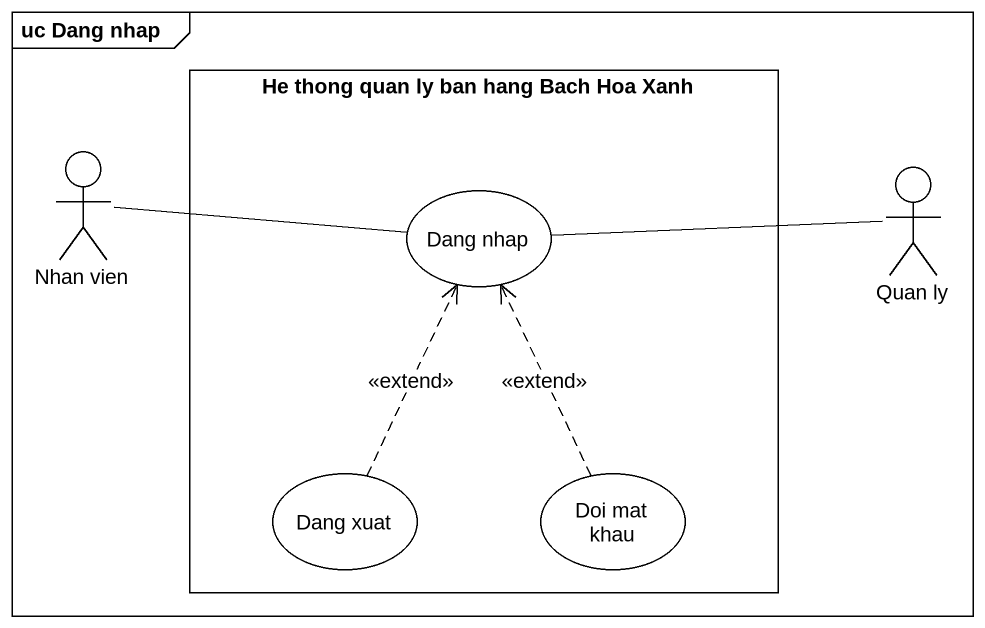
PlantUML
@startuml
mainframe uc Dang nhap
rectangle "He thong quan ly ban hang Bach Hoa Xanh" as He_thong_quan_ly_ban_hang {
  usecase "Dang nhap" as Dang_nhap
  usecase "Dang xuat" as Dang_xuat
  usecase "Doi mat khau" as Doi_mat_khau
}
actor "Nhan vien" as Nhan_vien
actor "Quan ly" as Quan_ly
Nhan_vien -right- Dang_nhap
Quan_ly -left- Dang_nhap
Dang_xuat .up.> Dang_nhap : <<extend>>
Doi_mat_khau .up.> Dang_nhap : <<extend>>
@enduml
